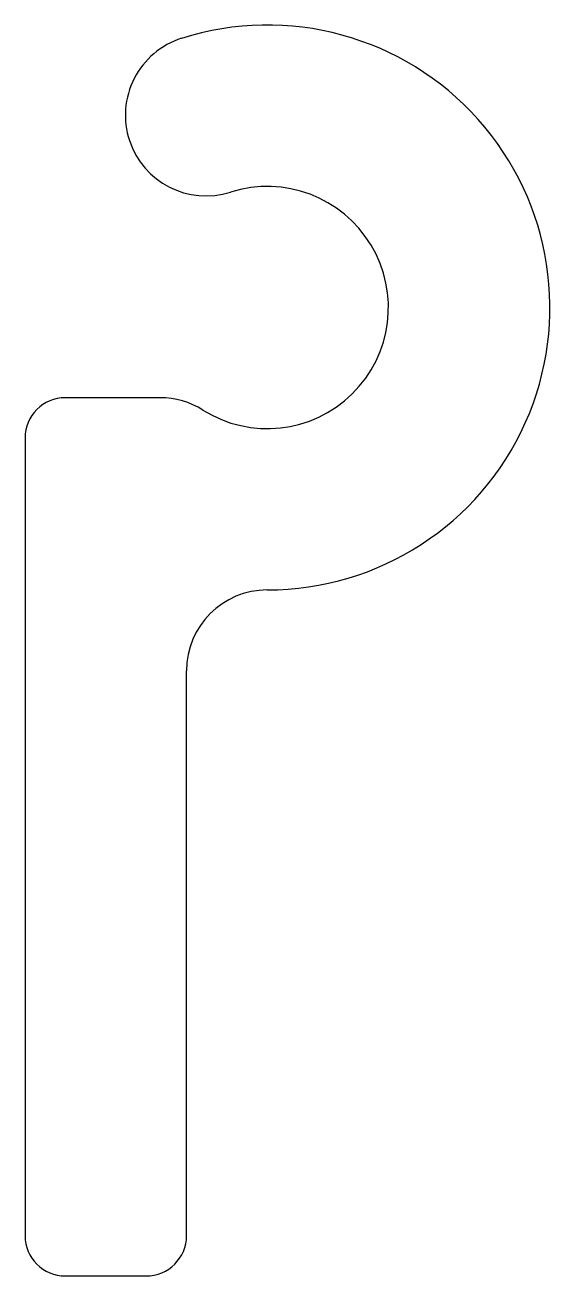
# Model space of a CAD drawing. Extents: x 2905.6 to 2918.6, y 1403.8 to 1434.8.
import ezdxf

# ---------------------------------------------------------------- set-up
doc = ezdxf.new("R2010")
doc.units = 0
doc.layers.get('0').update_dxf_attribs({"linetype": 'CONTINUOUS'})

msp = doc.modelspace()

# ---------------------------------------------------------------- linework, layer by layer
for p, q in [((2908.213, 1431.915), (2908.213, 1431.915)), ((2908.973, 1425.539), (2906.629, 1425.539)), ((2905.629, 1424.539), (2905.629, 1404.775)), ((2909.629, 1404.775), (2909.629, 1418.775)), ((2906.629, 1403.775), (2908.629, 1403.775))]:
    msp.add_line(p, q)
for centre, radius, start, end in [((2911.629, 1427.775), 7, 270, 107.6498), ((2910.113, 1432.54), 2, 107.6498, 198.2222), ((2910.113, 1432.54), 2, 198.2222, 287.6498), ((2911.629, 1427.775), 3, 237.9099, 107.6498), ((2906.629, 1424.539), 1, 90, 180), ((2908.973, 1423.539), 2, 57.9099, 90), ((2911.629, 1418.775), 2, 90, 180), ((2906.629, 1404.775), 1, 180, 270), ((2908.629, 1404.775), 1, 270, 0)]:
    msp.add_arc(centre, radius, start, end)

doc.saveas('drawing.dxf')
